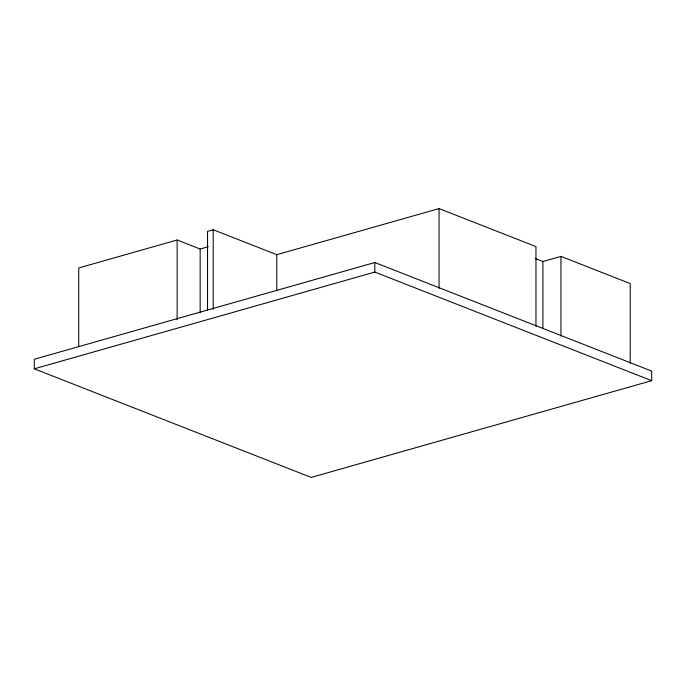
<?xml version="1.0" encoding="UTF-8"?>
<svg xmlns="http://www.w3.org/2000/svg" width="686" height="686" viewBox="0 0 686 686"><rect width="100%" height="100%" fill="white"/><g stroke="black" fill="none" stroke-linecap="round" stroke-linejoin="round"><path stroke-width="1.03" d="M208.27 246.72L200.158 249.027L177.142 239.997L78.744 267.952L78.744 346.601M535.955 326.304L535.955 246.591L439.057 208.587L276.775 254.686L213.209 229.75L207.541 231.362L207.541 310.012M374.822 262.515L34.3 359.25L34.3 368.819L311.178 477.413L651.7 380.67L651.7 371.109L374.822 262.515L374.822 272.076L651.7 380.67M34.3 368.819L374.822 272.076M535.226 258.502L542.909 261.512L560.942 256.392L630.22 283.567L630.22 363.271M560.942 256.392L560.942 336.106M542.909 261.512L542.909 328.474M439.057 208.587L439.057 288.3M276.775 254.686L276.775 290.821M213.209 229.75L213.209 309.463M200.158 249.027L200.158 312.79M177.142 239.997L177.142 319.71"/></g></svg>
